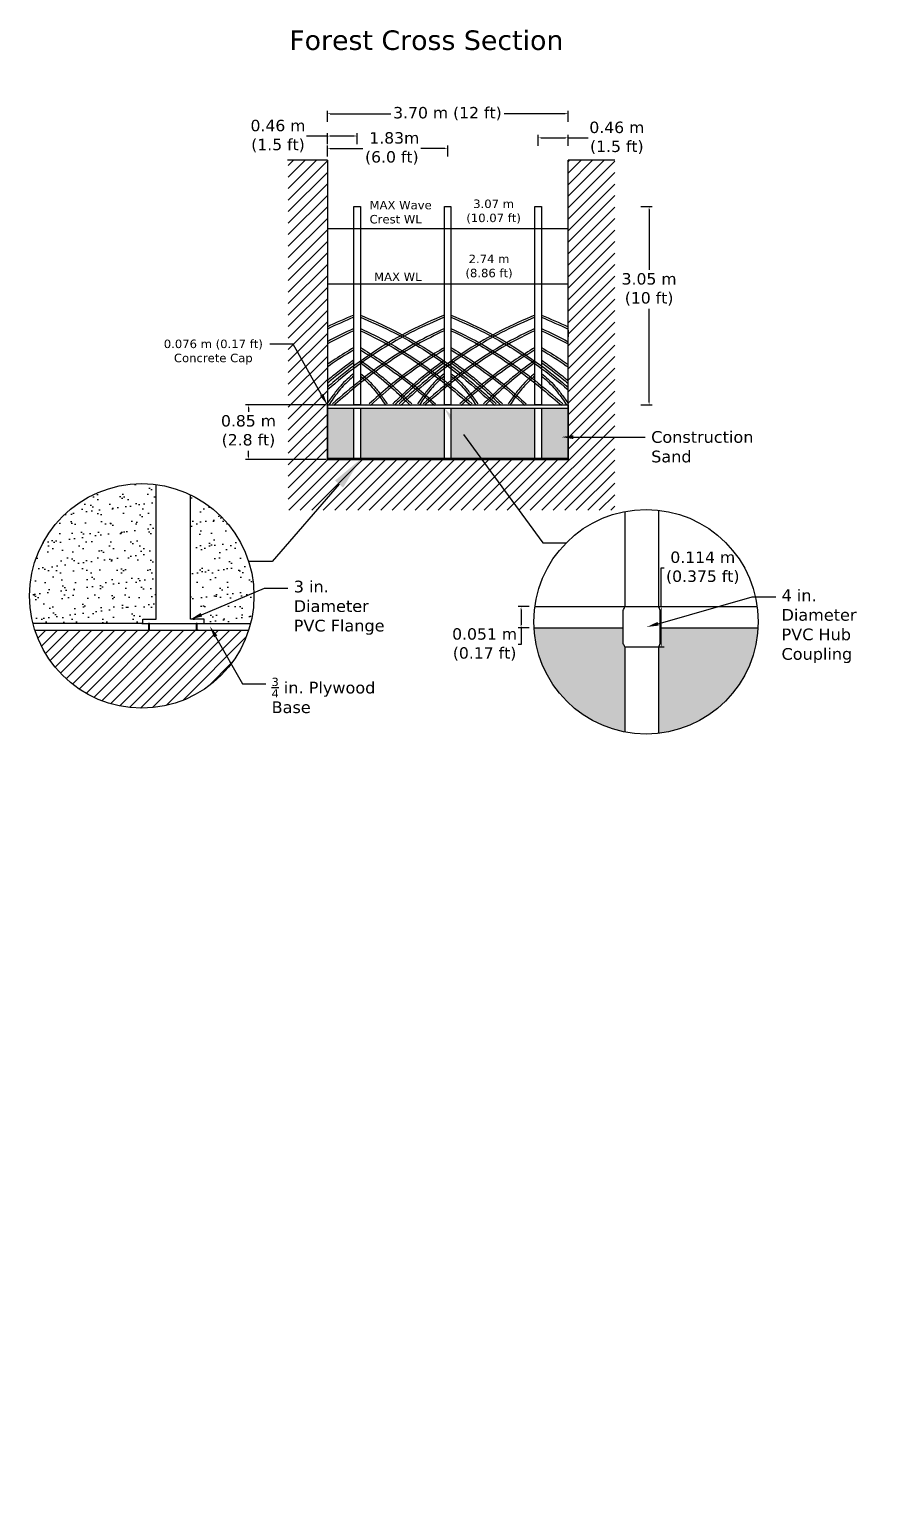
# Model space of a CAD drawing. Header units: feet. Extents: x 0 to 695, y -979 to -294.
# Drawn here: x 127.65 to 140.79, y -498.99 to -476.29 of the extents above; entities that cross this region are included whole.
import ezdxf
from ezdxf import colors
from ezdxf.entities.mleader import LeaderData, LeaderLine
from ezdxf.math import Vec2, Vec3

# ---------------------------------------------------------------- set-up
doc = ezdxf.new("R2010")
doc.units = ezdxf.units.FT
doc.header["$MEASUREMENT"] = 0
doc.header["$PDMODE"] = 35
doc.layers.add('ATM Mangroves', color=3, linetype='Continuous')
doc.layers.add('Beach Slopes', color=80, linetype='Continuous')
doc.styles.get("Standard").update_dxf_attribs({"font": 'verdana.ttf'})
doc.dimstyles.new('Meters', dxfattribs={"dimscale": 0.25, "dimtxt": 1, "dimasz": 0.18, "dimexe": 0.178, "dimexo": 0.0625, "dimgap": 0.09, "dimtad": 0, "dimtih": 1, "dimtoh": 1, "dimzin": 0, "dimdsep": 46, "dimtxsty": 'Standard', "dimcen": 0.09, "dimazin": 0, "dimtfac": 1, "dimtofl": 0, "dimtmove": 0, "dimatfit": 3, "dimfxl": 0.5, "dimfxlon": 1, "dimtolj": 1, "dimtzin": 0, "dimarcsym": 0})
pattern_1 = [(37.5, (0, 0), (-0.009449, 0.28902357), [0, -0.228, 0, -0.255, 0, -0.24375]), (7.5, (0, 0), (0.2654665, 0.4233219), [0, -0.123, 0, -0.2055, 0, -0.07875]), (327.5, (-0.1845, 0), (0.46712128, 0.00084886), [0, -0.075, 0, -0.27, 0, -0.3525]), (317.5, (-0.1845, 0), (0.450919, 0.13165133), [0, -0.0375, 0, -0.177, 0, -0.2025])]

# ---------------------------------------------------------------- blocks, each defined once
blk = doc.blocks.new('*D59')
at = {"layer": 'ATM Mangroves', "color": 0, "lineweight": -2, "transparency": 16777216}
for p, q in [((132.228, -477.703), (132.228, -477.533)), ((135.928, -477.703), (135.928, -477.533)), ((132.273, -477.578), (133.203, -477.578)), ((135.883, -477.578), (134.946, -477.578))]:
    blk.add_line(p, q, dxfattribs=at)
at = {"layer": 'ATM Mangroves', "color": 0, "transparency": 16777216}
for points in [[(132.273, -477.57), (132.273, -477.585), (132.228, -477.578)], [(135.883, -477.57), (135.883, -477.585), (135.928, -477.578)]]:
    blk.add_solid(points, dxfattribs=at)
at = {"layer": 'Defpoints', "color": 0, "transparency": 16777216}
for p in [(135.928, -477.578), (132.228, -478.291), (135.928, -478.291)]:
    blk.add_point(p, dxfattribs=at)
at = {"layer": 'ATM Mangroves', "color": 0, "transparency": 16777216, "insert": (134.074, -477.578), "char_height": 0.25, "attachment_point": 5}
blk.add_mtext('\\A1;{\\H0.7x;3.70 m (12 ft)}', dxfattribs=at)
blk = doc.blocks.new('*D60')
at = {"layer": 'ATM Mangroves', "color": 0, "lineweight": -2, "transparency": 16777216}
for p, q in [((132.212, -482.053), (130.971, -482.053)), ((131.015, -482.098), (131.015, -482.159)), ((131.015, -482.846), (131.015, -482.757)), ((132.212, -482.891), (130.971, -482.891))]:
    blk.add_line(p, q, dxfattribs=at)
at = {"layer": 'ATM Mangroves', "color": 0, "transparency": 16777216}
for points in [[(131.008, -482.098), (131.023, -482.098), (131.015, -482.053)], [(131.008, -482.846), (131.023, -482.846), (131.015, -482.891)]]:
    blk.add_solid(points, dxfattribs=at)
at = {"layer": 'Defpoints', "color": 0, "transparency": 16777216}
for p in [(131.015, -482.053), (132.228, -482.053), (132.228, -482.891)]:
    blk.add_point(p, dxfattribs=at)
at = {"layer": 'ATM Mangroves', "color": 0, "transparency": 16777216, "insert": (131.015, -482.458), "char_height": 0.25, "attachment_point": 5}
blk.add_mtext('\\A1;{\\H0.7x;0.85 m\\P(2.8 ft)}', dxfattribs=at)
blk = doc.blocks.new('*D63')
at = {"layer": 'ATM Mangroves', "color": 0, "lineweight": -2, "transparency": 16777216}
for p, q in [((135.331, -485.151), (135.161, -485.151)), ((135.206, -485.196), (135.206, -485.431)), ((135.331, -485.476), (135.161, -485.476)), ((135.206, -485.476), (135.206, -485.733)), ((135.206, -485.733), (135.161, -485.733))]:
    blk.add_line(p, q, dxfattribs=at)
at = {"layer": 'ATM Mangroves', "color": 0, "transparency": 16777216}
for points in [[(135.198, -485.196), (135.213, -485.196), (135.206, -485.151)], [(135.198, -485.431), (135.213, -485.431), (135.206, -485.476)]]:
    blk.add_solid(points, dxfattribs=at)
at = {"layer": 'Defpoints', "color": 0, "transparency": 16777216}
for p in [(136.802, -485.151), (135.206, -485.476), (136.777, -485.476)]:
    blk.add_point(p, dxfattribs=at)
at = {"layer": 'ATM Mangroves', "color": 0, "transparency": 16777216, "insert": (134.645, -485.733), "char_height": 0.25, "attachment_point": 5}
blk.add_mtext('\\A1;{\\H0.7x;0.051 m \\P(0.17 ft)}', dxfattribs=at)
blk = doc.blocks.new('*D64')
at = {"layer": 'ATM Mangroves', "color": 0, "lineweight": -2, "transparency": 16777216}
for p, q in [((137.361, -485.151), (137.361, -484.554)), ((137.361, -484.554), (137.406, -484.554)), ((137.236, -485.151), (137.406, -485.151)), ((137.361, -485.726), (137.361, -485.196)), ((137.236, -485.771), (137.406, -485.771))]:
    blk.add_line(p, q, dxfattribs=at)
at = {"layer": 'ATM Mangroves', "color": 0, "transparency": 16777216}
for points in [[(137.354, -485.196), (137.369, -485.196), (137.361, -485.151)], [(137.354, -485.726), (137.369, -485.726), (137.361, -485.771)]]:
    blk.add_solid(points, dxfattribs=at)
at = {"layer": 'Defpoints', "color": 0, "transparency": 16777216}
for p in [(136.802, -485.151), (136.802, -485.771), (137.361, -485.771)]:
    blk.add_point(p, dxfattribs=at)
at = {"layer": 'ATM Mangroves', "color": 0, "transparency": 16777216, "insert": (137.999, -484.554), "char_height": 0.25, "attachment_point": 5}
blk.add_mtext('\\A1;{\\H0.7x;0.114 m \\P(0.375 ft)}', dxfattribs=at)
blk = doc.blocks.new('*D68')
at = {"layer": 'ATM Mangroves', "color": 0, "lineweight": -2, "transparency": 16777216}
for p, q in [((132.228, -477.921), (131.908, -477.921)), ((132.228, -478.046), (132.228, -477.877)), ((132.64, -477.921), (132.273, -477.921)), ((132.685, -478.046), (132.685, -477.877))]:
    blk.add_line(p, q, dxfattribs=at)
at = {"layer": 'ATM Mangroves', "color": 0, "transparency": 16777216}
for points in [[(132.273, -477.914), (132.273, -477.929), (132.228, -477.921)], [(132.64, -477.914), (132.64, -477.929), (132.685, -477.921)]]:
    blk.add_solid(points, dxfattribs=at)
at = {"layer": 'Defpoints', "color": 0, "transparency": 16777216}
for p in [(132.685, -477.921), (132.228, -478.291), (132.685, -479.005)]:
    blk.add_point(p, dxfattribs=at)
at = {"layer": 'ATM Mangroves', "color": 0, "transparency": 16777216, "insert": (131.469, -477.921), "char_height": 0.25, "attachment_point": 5}
blk.add_mtext('\\A1;{\\H0.7x;0.46 m\\P(1.5 ft)}', dxfattribs=at)
blk = doc.blocks.new('*D69')
at = {"layer": 'ATM Mangroves', "color": 0, "lineweight": -2, "transparency": 16777216}
for p, q in [((132.228, -478.236), (132.228, -478.066)), ((132.273, -478.111), (132.775, -478.111)), ((134.033, -478.111), (133.664, -478.111)), ((134.078, -478.236), (134.078, -478.066))]:
    blk.add_line(p, q, dxfattribs=at)
at = {"layer": 'ATM Mangroves', "color": 0, "transparency": 16777216}
for points in [[(132.273, -478.103), (132.273, -478.118), (132.228, -478.111)], [(134.033, -478.103), (134.033, -478.118), (134.078, -478.111)]]:
    blk.add_solid(points, dxfattribs=at)
at = {"layer": 'Defpoints', "color": 0, "transparency": 16777216}
for p in [(134.078, -478.111), (132.228, -478.291), (134.078, -479.005)]:
    blk.add_point(p, dxfattribs=at)
at = {"layer": 'ATM Mangroves', "color": 0, "transparency": 16777216, "insert": (133.219, -478.111), "char_height": 0.25, "attachment_point": 5}
blk.add_mtext('\\A1;{\\H0.7x; 1.83m\\P(6.0 ft)}', dxfattribs=at)
blk = doc.blocks.new('*D70')
at = {"layer": 'ATM Mangroves', "color": 0, "lineweight": -2, "transparency": 16777216}
for p, q in [((135.47, -478.074), (135.47, -477.904)), ((135.515, -477.949), (135.883, -477.949)), ((135.928, -478.074), (135.928, -477.904)), ((135.928, -477.949), (136.239, -477.949))]:
    blk.add_line(p, q, dxfattribs=at)
at = {"layer": 'ATM Mangroves', "color": 0, "transparency": 16777216}
for points in [[(135.515, -477.941), (135.515, -477.956), (135.47, -477.949)], [(135.883, -477.941), (135.883, -477.956), (135.928, -477.949)]]:
    blk.add_solid(points, dxfattribs=at)
at = {"layer": 'Defpoints', "color": 0, "transparency": 16777216}
for p in [(135.47, -477.949), (135.928, -478.291), (135.47, -479.005)]:
    blk.add_point(p, dxfattribs=at)
at = {"layer": 'ATM Mangroves', "color": 0, "transparency": 16777216, "insert": (136.678, -477.949), "char_height": 0.25, "attachment_point": 5}
blk.add_mtext('\\A1;{\\H0.7x;0.46 m\\P(1.5 ft)}', dxfattribs=at)
blk = doc.blocks.new('*D71')
at = {"layer": 'ATM Mangroves', "color": 0, "lineweight": -2, "transparency": 16777216}
for p, q in [((137.049, -479.005), (137.219, -479.005)), ((137.174, -479.05), (137.174, -479.978)), ((137.174, -482.008), (137.174, -480.576)), ((137.049, -482.053), (137.219, -482.053))]:
    blk.add_line(p, q, dxfattribs=at)
at = {"layer": 'ATM Mangroves', "color": 0, "transparency": 16777216}
for points in [[(137.167, -479.05), (137.182, -479.05), (137.174, -479.005)], [(137.167, -482.008), (137.182, -482.008), (137.174, -482.053)]]:
    blk.add_solid(points, dxfattribs=at)
at = {"layer": 'Defpoints', "color": 0, "transparency": 16777216}
for p in [(135.52, -479.005), (135.52, -482.053), (137.174, -482.053)]:
    blk.add_point(p, dxfattribs=at)
at = {"layer": 'ATM Mangroves', "color": 0, "transparency": 16777216, "insert": (137.174, -480.277), "char_height": 0.25, "attachment_point": 5}
blk.add_mtext('\\A1;{\\H0.7x;3.05 m\\P(10 ft)}', dxfattribs=at)

msp = doc.modelspace()

# ---------------------------------------------------------------- hatches: boundary and pattern name
at = {"layer": 'ATM Mangroves', "transparency": 33554687}
h = msp.add_hatch(dxfattribs=at)
h.set_pattern_fill('ANSI31')
h.set_pattern_definition([(45, (-22.4897, -89.43237), (-0.088388348, 0.088388348), [])])
h.paths.add_polyline_path([(132.228, -478.291), (131.626, -478.291), (131.626, -483.67), (136.645, -483.67), (136.645, -478.291), (135.928, -478.291), (135.928, -482.891), (132.228, -482.891)])
h = msp.add_hatch(dxfattribs=at)
h.set_pattern_fill('AR-SAND', scale=0.09)
h.set_pattern_definition([(37.5, (0, 0), (-0.005669402, 0.17341414), [0, -0.1368, 0, -0.153, 0, -0.14625]), (7.5, (0, 0), (0.1592799, 0.25399315), [0, -0.0738, 0, -0.1233, 0, -0.04725]), (327.5, (-0.1107, 0), (0.280272768, 0.000509315), [0, -0.045, 0, -0.162, 0, -0.2115]), (317.5, (-0.1107, 0), (0.27055139, 0.0789908), [0, -0.0225, 0, -0.1062, 0, -0.1215])])
h.paths.add_polyline_path([(149.098, -498.205), (147.805, -498.205), (147.805, -498.973), (149.098, -498.973)])
h.paths.add_polyline_path([(150.49, -498.205), (149.198, -498.205), (149.198, -498.973), (150.49, -498.973)])
h.paths.add_polyline_path([(150.953, -498.205), (150.59, -498.205), (150.591, -498.973), (150.953, -498.973)])
h.paths.add_polyline_path([(147.705, -498.205), (147.253, -498.205), (147.253, -498.973), (147.705, -498.973)])
h.paths.add_polyline_path([(157.419, -498.224), (156.967, -498.224), (156.967, -498.992), (157.419, -498.992)])
h.paths.add_polyline_path([(158.811, -498.224), (157.519, -498.224), (157.519, -498.992), (158.811, -498.992)])
h.paths.add_polyline_path([(160.204, -498.224), (158.911, -498.224), (158.912, -498.992), (160.204, -498.992)])
h.paths.add_polyline_path([(160.667, -498.224), (160.304, -498.224), (160.304, -498.992), (160.667, -498.992)])
h.paths.add_polyline_path([(136.802, -485.771, -0.024824), (136.777, -485.72), (136.777, -485.476), (135.405, -485.476, 0.34479), (136.802, -487.078)])
h.paths.add_polyline_path([(138.849, -485.476), (137.346, -485.476), (137.346, -485.72, -0.024824), (137.321, -485.771), (137.321, -487.098, 0.366457)])
h.paths.add_polyline_path([(132.228, -482.872), (132.635, -482.872), (132.635, -482.104), (132.228, -482.104)])
h.paths.add_polyline_path([(132.735, -482.872), (134.028, -482.872), (134.028, -482.104), (132.735, -482.104)])
h.paths.add_polyline_path([(134.128, -482.872), (135.42, -482.872), (135.42, -482.104), (134.128, -482.104)])
h.paths.add_polyline_path([(135.521, -482.872), (135.928, -482.872), (135.928, -482.104), (135.52, -482.104)])
h = msp.add_hatch(dxfattribs=at)
h.set_pattern_fill('AR-SAND', scale=0.15)
h.set_pattern_definition(pattern_1)
edge = h.paths.add_edge_path()
edge.add_arc((129.375, -484.987), 1.725, 82.6534, 180)
edge.add_arc((129.375, -484.987), 1.725, 180, 194.3018)
edge.add_line((127.704, -485.413), (129.389, -485.413))
edge.add_line((129.389, -485.413), (129.389, -485.346))
edge.add_line((129.389, -485.346), (129.595, -485.346))
edge.add_line((129.595, -485.346), (129.595, -483.277))
h = msp.add_hatch(dxfattribs=at)
h.set_pattern_fill('AR-SAND', scale=0.15)
h.set_pattern_definition(pattern_1)
edge = h.paths.add_edge_path()
edge.add_arc((129.375, -484.987), 1.725, 0, 64.1731)
edge.add_line((130.126, -483.435), (130.126, -485.346))
edge.add_line((130.126, -485.346), (130.333, -485.346))
edge.add_line((130.333, -485.346), (130.333, -485.413))
edge.add_line((130.333, -485.413), (131.046, -485.413))
edge.add_arc((129.375, -484.987), 1.725, 345.6982, 360)
at = {"layer": 'ATM Mangroves', "true_color": 0xffffff, "transparency": 33554687}
h = msp.add_hatch(dxfattribs=at)
h.set_pattern_fill('ANSI31')
h.paths.add_polyline_path([(131.017, -485.514), (127.733, -485.514, 0.729249)])

# ---------------------------------------------------------------- linework, layer by layer
at = {"layer": 'ATM Mangroves', "color": 7, "transparency": 33554687}
for p, q in [((132.228, -478.291), (131.616, -478.291)), ((132.228, -478.291), (132.228, -482.891)), ((135.928, -482.891), (135.928, -478.291)), ((136.645, -478.291), (135.928, -478.291)), ((132.635, -479.005), (132.735, -479.005)), ((132.635, -482.053), (132.635, -479.005)), ((132.635, -479.005), (132.735, -479.005)), ((134.028, -479.005), (134.128, -479.005)), ((134.028, -479.005), (134.128, -479.005)), ((135.42, -479.005), (135.52, -479.005)), ((135.42, -479.005), (135.52, -479.005)), ((132.228, -479.341), (135.928, -479.341)), ((132.228, -480.191), (135.928, -480.191)), ((135.928, -480.906), (135.928, -481.006)), ((135.928, -482.129), (135.928, -481.749)), ((132.228, -482.891), (132.228, -482.053)), ((132.228, -482.053), (135.928, -482.053)), ((135.928, -482.053), (135.928, -482.891)), ((132.174, -482.129), (132.174, -482.129)), ((132.228, -482.104), (135.928, -482.104)), ((132.228, -482.282), (132.228, -482.129)), ((132.228, -482.891), (132.228, -482.282)), ((132.228, -482.282), (132.228, -482.561)), ((135.928, -482.129), (135.928, -482.129)), ((132.228, -482.891), (132.228, -482.872)), ((132.228, -482.872), (135.928, -482.872)), ((132.228, -482.891), (135.928, -482.891)), ((132.778, -482.891), (132.878, -482.891)), ((132.778, -482.891), (132.878, -482.891)), ((133.978, -482.891), (134.078, -482.891)), ((133.978, -482.891), (134.078, -482.891)), ((135.278, -482.891), (135.378, -482.891)), ((135.278, -482.891), (135.378, -482.891)), ((136.802, -483.69), (136.802, -485.151)), ((137.321, -483.67), (137.321, -485.151)), ((135.418, -485.151), (136.802, -485.151)), ((136.802, -485.151), (137.321, -485.151)), ((137.321, -485.151), (138.836, -485.151)), ((129.389, -485.413), (127.704, -485.413)), ((129.389, -485.413), (131.046, -485.413)), ((135.405, -485.476), (136.777, -485.476)), ((137.346, -485.476), (138.849, -485.476)), ((127.733, -485.514), (131.017, -485.514)), ((130.24, -485.514), (130.201, -485.514)), ((136.802, -485.771), (137.321, -485.771)), ((136.802, -485.771), (136.802, -487.078)), ((137.321, -485.771), (137.321, -487.098))]:
    msp.add_line(p, q, dxfattribs=at)
for points in [[(132.735, -479.005), (132.735, -482.053), (132.635, -482.053), (132.635, -479.005)], [(134.128, -479.005), (134.128, -482.053), (134.028, -482.053), (134.028, -479.005)], [(135.52, -479.005), (135.52, -482.053), (135.42, -482.053), (135.42, -479.005)], [(132.635, -482.872), (132.635, -482.104), (132.735, -482.104), (132.735, -482.872)], [(134.028, -482.872), (134.028, -482.104), (134.128, -482.104), (134.128, -482.872)], [(135.42, -482.872), (135.42, -482.104), (135.52, -482.104), (135.521, -482.872)], [(129.389, -485.413), (129.389, -485.346), (129.595, -485.346), (129.595, -483.277)], [(130.333, -485.413), (130.333, -485.346), (130.126, -485.346), (130.126, -483.435)]]:
    msp.add_lwpolyline(points, dxfattribs=at)
for points in [[(136.802, -485.771, -0.024824), (136.777, -485.72), (136.777, -485.209, -0.035195), (136.802, -485.151)], [(137.321, -485.771, 0.024824), (137.346, -485.72), (137.346, -485.209, 0.035195), (137.321, -485.151)]]:
    msp.add_lwpolyline(points, format="xyb", dxfattribs=at)
for points in [[(129.492, -485.413), (129.478, -485.413), (129.478, -485.502), (129.492, -485.502)], [(130.225, -485.413), (130.21, -485.413), (130.21, -485.502), (130.225, -485.502)]]:
    msp.add_lwpolyline(points, close=True, dxfattribs=at)
for centre in [(129.375, -484.987), (137.127, -485.384)]:
    msp.add_circle(centre, 1.725, dxfattribs=at)
for points in [[(132.635, -480.672), (132.498, -480.73), (132.362, -480.789), (132.228, -480.853)], [(132.635, -480.705), (132.498, -480.764), (132.361, -480.823), (132.228, -480.887)], [(135.521, -480.672), (135.657, -480.73), (135.794, -480.789), (135.928, -480.852)], [(135.521, -480.705), (135.658, -480.764), (135.794, -480.823), (135.928, -480.887)], [(132.635, -480.877), (132.498, -480.943), (132.361, -481.008), (132.228, -481.081)], [(132.635, -480.912), (132.497, -480.978), (132.36, -481.043), (132.228, -481.116)], [(135.521, -480.877), (135.657, -480.943), (135.794, -481.008), (135.928, -481.081)], [(135.521, -480.912), (135.658, -480.977), (135.795, -481.043), (135.928, -481.116)]]:
    msp.add_open_spline(points, degree=3, dxfattribs=at)
for points, knots in [([(134.028, -480.672), (133.852, -480.747), (133.491, -480.902), (132.967, -481.213), (132.545, -481.513), (132.303, -481.715), (132.228, -481.78)], [0, 0, 0, 0, 0.57315, 1.178099, 1.823708, 2.123165, 2.123165, 2.123165, 2.123165]), ([(134.028, -480.705), (133.873, -480.772), (133.718, -480.838), (133.26, -481.064), (132.968, -481.25), (132.529, -481.568), (132.377, -481.693), (132.228, -481.822)], [0.012257, 0.012257, 0.012257, 0.012257, 0.479109, 0.479109, 1.437328, 1.437328, 1.98634, 1.98634, 1.98634, 1.98634]), ([(132.735, -480.705), (132.89, -480.772), (133.044, -480.838), (133.503, -481.064), (133.795, -481.25), (134.329, -481.638), (134.567, -481.847), (134.804, -482.059)], [0.012257, 0.012257, 0.012257, 0.012257, 0.479109, 0.479109, 1.437328, 1.437328, 2.317785, 2.317785, 2.317785, 2.317785]), ([(135.42, -480.705), (135.265, -480.772), (135.111, -480.838), (134.653, -481.064), (134.36, -481.25), (133.826, -481.638), (133.588, -481.847), (133.352, -482.059)], [0.012257, 0.012257, 0.012257, 0.012257, 0.479109, 0.479109, 1.437328, 1.437328, 2.317785, 2.317785, 2.317785, 2.317785]), ([(134.128, -480.672), (134.304, -480.747), (134.665, -480.902), (135.188, -481.213), (135.611, -481.513), (135.852, -481.715), (135.928, -481.78)], [0, 0, 0, 0, 0.57315, 1.178099, 1.823708, 2.122845, 2.122845, 2.122845, 2.122845]), ([(134.128, -480.705), (134.283, -480.772), (134.437, -480.838), (134.895, -481.064), (135.188, -481.25), (135.626, -481.568), (135.778, -481.693), (135.928, -481.821)], [0.012257, 0.012257, 0.012257, 0.012257, 0.479109, 0.479109, 1.437328, 1.437328, 1.986044, 1.986044, 1.986044, 1.986044]), ([(134.028, -480.912), (133.886, -480.979), (133.746, -481.047), (133.383, -481.248), (133.167, -481.394), (132.749, -481.701), (132.55, -481.868), (132.343, -482.045), (132.335, -482.052), (132.326, -482.059)], [0.013668, 0.013668, 0.013668, 0.013668, 0.447551, 0.447551, 1.169952, 1.169952, 1.892353, 1.892353, 1.923466, 1.923466, 1.923466, 1.923466]), ([(132.735, -480.912), (132.876, -480.979), (133.017, -481.047), (133.379, -481.248), (133.595, -481.394), (134.014, -481.701), (134.212, -481.868), (134.419, -482.045), (134.428, -482.052), (134.436, -482.059)], [0.013668, 0.013668, 0.013668, 0.013668, 0.447551, 0.447551, 1.169952, 1.169952, 1.892353, 1.892353, 1.923466, 1.923466, 1.923466, 1.923466]), ([(135.42, -480.912), (135.279, -480.979), (135.138, -481.047), (134.776, -481.248), (134.56, -481.394), (134.142, -481.701), (133.943, -481.868), (133.736, -482.045), (133.728, -482.052), (133.719, -482.059)], [0.013668, 0.013668, 0.013668, 0.013668, 0.447551, 0.447551, 1.169952, 1.169952, 1.892353, 1.892353, 1.923466, 1.923466, 1.923466, 1.923466]), ([(134.128, -480.912), (134.269, -480.979), (134.41, -481.047), (134.772, -481.248), (134.988, -481.394), (135.406, -481.701), (135.605, -481.868), (135.812, -482.045), (135.82, -482.052), (135.829, -482.059)], [0.013668, 0.013668, 0.013668, 0.013668, 0.447551, 0.447551, 1.169952, 1.169952, 1.892353, 1.892353, 1.923466, 1.923466, 1.923466, 1.923466]), ([(132.635, -481.17), (132.538, -481.229), (132.4, -481.314), (132.267, -481.405), (132.228, -481.432)], [0, 0, 0, 0, 0.3415135, 0.4843728, 0.4843728, 0.4843728, 0.4843728]), ([(132.635, -481.206), (132.506, -481.285), (132.379, -481.364), (132.246, -481.457), (132.237, -481.463), (132.228, -481.47)], [0.0175596, 0.0175596, 0.0175596, 0.0175596, 0.4357398, 0.4357398, 0.467504, 0.467504, 0.467504, 0.467504]), ([(132.635, -481.365), (132.569, -481.412), (132.435, -481.51), (132.301, -481.618), (132.232, -481.677), (132.228, -481.681)], [0, 0, 0, 0, 0.2438062, 0.4970814, 0.5157541, 0.5157541, 0.5157541, 0.5157541]), ([(132.735, -481.206), (132.864, -481.285), (132.991, -481.364), (133.243, -481.539), (133.368, -481.633), (133.621, -481.836), (133.747, -481.947), (133.873, -482.059)], [0.01756, 0.01756, 0.01756, 0.01756, 0.43574, 0.43574, 0.87148, 0.87148, 1.338211, 1.338211, 1.338211, 1.338211]), ([(134.028, -481.206), (133.899, -481.285), (133.772, -481.364), (133.52, -481.539), (133.394, -481.633), (133.141, -481.836), (133.016, -481.947), (132.89, -482.059)], [0.01756, 0.01756, 0.01756, 0.01756, 0.43574, 0.43574, 0.87148, 0.87148, 1.338211, 1.338211, 1.338211, 1.338211]), ([(134.128, -481.206), (134.256, -481.285), (134.384, -481.364), (134.635, -481.539), (134.761, -481.633), (135.014, -481.836), (135.14, -481.947), (135.266, -482.059)], [0.01756, 0.01756, 0.01756, 0.01756, 0.43574, 0.43574, 0.87148, 0.87148, 1.338211, 1.338211, 1.338211, 1.338211]), ([(135.42, -481.206), (135.292, -481.285), (135.164, -481.364), (134.913, -481.539), (134.787, -481.633), (134.534, -481.836), (134.408, -481.947), (134.282, -482.059)], [0.01756, 0.01756, 0.01756, 0.01756, 0.43574, 0.43574, 0.87148, 0.87148, 1.338211, 1.338211, 1.338211, 1.338211]), ([(135.521, -481.17), (135.618, -481.229), (135.755, -481.314), (135.889, -481.404), (135.928, -481.432)], [0, 0, 0, 0, 0.3415135, 0.4840773, 0.4840773, 0.4840773, 0.4840773]), ([(135.521, -481.206), (135.649, -481.285), (135.776, -481.364), (135.909, -481.456), (135.918, -481.463), (135.928, -481.469)], [0.0175596, 0.0175596, 0.0175596, 0.0175596, 0.4357398, 0.4357398, 0.4672291, 0.4672291, 0.4672291, 0.4672291]), ([(135.521, -481.365), (135.586, -481.412), (135.72, -481.51), (135.854, -481.618), (135.923, -481.677), (135.928, -481.681)], [0, 0, 0, 0, 0.2438062, 0.4970814, 0.5154353, 0.5154353, 0.5154353, 0.5154353]), ([(132.635, -481.403), (132.526, -481.482), (132.419, -481.562), (132.286, -481.672), (132.257, -481.697), (132.228, -481.722)], [0.0208167, 0.0208167, 0.0208167, 0.0208167, 0.394223, 0.394223, 0.5010903, 0.5010903, 0.5010903, 0.5010903]), ([(132.635, -481.61), (132.577, -481.658), (132.522, -481.706), (132.416, -481.822), (132.365, -481.887), (132.294, -481.987), (132.271, -482.02), (132.249, -482.053)], [0.0232107, 0.0232107, 0.0232107, 0.0232107, 0.2330037, 0.2330037, 0.4660075, 0.4660075, 0.5764938, 0.5764938, 0.5764938, 0.5764938]), ([(132.735, -481.403), (132.844, -481.482), (132.951, -481.562), (133.163, -481.738), (133.268, -481.832), (133.416, -481.972), (133.46, -482.015), (133.504, -482.058)], [0.0208167, 0.0208167, 0.0208167, 0.0208167, 0.394223, 0.394223, 0.788446, 0.788446, 0.9588479, 0.9588479, 0.9588479, 0.9588479]), ([(132.735, -481.61), (132.793, -481.658), (132.848, -481.706), (132.954, -481.822), (133.005, -481.887), (133.076, -481.987), (133.098, -482.02), (133.121, -482.053)], [0.0232107, 0.0232107, 0.0232107, 0.0232107, 0.2330037, 0.2330037, 0.4660075, 0.4660075, 0.5764938, 0.5764938, 0.5764938, 0.5764938]), ([(134.028, -481.403), (133.919, -481.482), (133.811, -481.562), (133.599, -481.738), (133.494, -481.832), (133.347, -481.972), (133.303, -482.015), (133.259, -482.058)], [0.0208167, 0.0208167, 0.0208167, 0.0208167, 0.394223, 0.394223, 0.788446, 0.788446, 0.9588479, 0.9588479, 0.9588479, 0.9588479]), ([(134.028, -481.61), (133.969, -481.658), (133.915, -481.706), (133.809, -481.822), (133.757, -481.887), (133.686, -481.987), (133.664, -482.02), (133.642, -482.053)], [0.0232107, 0.0232107, 0.0232107, 0.0232107, 0.2330037, 0.2330037, 0.4660075, 0.4660075, 0.5764938, 0.5764938, 0.5764938, 0.5764938]), ([(134.128, -481.403), (134.237, -481.482), (134.344, -481.562), (134.556, -481.738), (134.661, -481.832), (134.808, -481.972), (134.852, -482.015), (134.896, -482.058)], [0.0208167, 0.0208167, 0.0208167, 0.0208167, 0.394223, 0.394223, 0.788446, 0.788446, 0.9588479, 0.9588479, 0.9588479, 0.9588479]), ([(134.128, -481.61), (134.186, -481.658), (134.24, -481.706), (134.346, -481.822), (134.398, -481.887), (134.469, -481.987), (134.491, -482.02), (134.514, -482.053)], [0.0232107, 0.0232107, 0.0232107, 0.0232107, 0.2330037, 0.2330037, 0.4660075, 0.4660075, 0.5764938, 0.5764938, 0.5764938, 0.5764938]), ([(135.42, -481.403), (135.312, -481.482), (135.204, -481.562), (134.992, -481.738), (134.887, -481.832), (134.74, -481.972), (134.696, -482.015), (134.652, -482.058)], [0.0208167, 0.0208167, 0.0208167, 0.0208167, 0.394223, 0.394223, 0.788446, 0.788446, 0.9588479, 0.9588479, 0.9588479, 0.9588479]), ([(135.42, -481.61), (135.362, -481.658), (135.308, -481.706), (135.202, -481.822), (135.15, -481.887), (135.079, -481.987), (135.057, -482.02), (135.035, -482.053)], [0.0232107, 0.0232107, 0.0232107, 0.0232107, 0.2330037, 0.2330037, 0.4660075, 0.4660075, 0.5764938, 0.5764938, 0.5764938, 0.5764938]), ([(135.521, -481.403), (135.629, -481.482), (135.737, -481.562), (135.869, -481.672), (135.899, -481.697), (135.928, -481.722)], [0.0208167, 0.0208167, 0.0208167, 0.0208167, 0.394223, 0.394223, 0.5007927, 0.5007927, 0.5007927, 0.5007927]), ([(135.521, -481.61), (135.579, -481.658), (135.633, -481.706), (135.739, -481.822), (135.791, -481.887), (135.862, -481.987), (135.884, -482.02), (135.906, -482.053)], [0.0232107, 0.0232107, 0.0232107, 0.0232107, 0.2330037, 0.2330037, 0.4660075, 0.4660075, 0.5764938, 0.5764938, 0.5764938, 0.5764938])]:
    msp.add_open_spline(points, degree=3, knots=knots, dxfattribs=at)
for points in [[(132.735, -480.672), (133.257, -480.909), (133.78, -481.213), (134.305, -481.589), (134.824, -482.036)], [(135.42, -480.672), (134.899, -480.909), (134.376, -481.213), (133.851, -481.589), (133.331, -482.036)], [(134.028, -480.877), (133.599, -481.093), (133.169, -481.36), (132.74, -481.674), (132.306, -482.036)], [(132.735, -480.877), (133.164, -481.093), (133.593, -481.36), (134.022, -481.674), (134.456, -482.036)], [(135.42, -480.877), (134.992, -481.093), (134.562, -481.36), (134.133, -481.674), (133.699, -482.036)], [(134.128, -480.877), (134.556, -481.093), (134.986, -481.36), (135.415, -481.674), (135.849, -482.036)], [(132.735, -481.17), (133.024, -481.352), (133.314, -481.556), (133.603, -481.784), (133.893, -482.036)], [(132.735, -481.365), (132.931, -481.51), (133.128, -481.669), (133.324, -481.843), (133.525, -482.036)], [(134.028, -481.17), (133.738, -481.352), (133.448, -481.556), (133.159, -481.784), (132.869, -482.036)], [(134.028, -481.365), (133.832, -481.51), (133.635, -481.669), (133.439, -481.843), (133.237, -482.036)], [(134.128, -481.17), (134.417, -481.352), (134.707, -481.556), (134.996, -481.784), (135.286, -482.036)], [(134.128, -481.365), (134.324, -481.51), (134.521, -481.669), (134.717, -481.843), (134.918, -482.036)], [(135.42, -481.17), (135.131, -481.352), (134.841, -481.556), (134.552, -481.784), (134.262, -482.036)], [(135.42, -481.365), (135.224, -481.51), (135.027, -481.669), (134.831, -481.843), (134.63, -482.036)], [(132.635, -481.57), (132.532, -481.657), (132.428, -481.764), (132.325, -481.891), (132.223, -482.036)], [(132.735, -481.57), (132.838, -481.657), (132.942, -481.764), (133.045, -481.891), (133.146, -482.036)], [(134.028, -481.57), (133.925, -481.657), (133.821, -481.764), (133.718, -481.891), (133.616, -482.036)], [(134.128, -481.57), (134.231, -481.657), (134.335, -481.764), (134.437, -481.891), (134.539, -482.036)], [(135.42, -481.57), (135.317, -481.657), (135.214, -481.764), (135.111, -481.891), (135.009, -482.036)], [(135.521, -481.57), (135.623, -481.657), (135.727, -481.764), (135.83, -481.891), (135.932, -482.036)]]:
    msp.add_spline(points, degree=3, dxfattribs=at)

# ---------------------------------------------------------------- texts
at = {"layer": 'ATM Mangroves', "color": 7, "transparency": 33554687, "insert": (131.642, -476.298), "char_height": 0.3, "attachment_point": 1}
msp.add_mtext_dynamic_manual_height_columns('Forest Cross Section', width=5.07628, gutter_width=1, heights=[0], dxfattribs=at)
at = {"layer": 'Beach Slopes', "color": 0, "transparency": 33554687, "char_height": 0.13, "attachment_point": 1}
for s, width, insert in [('\\pxqc;3.07 m (10.07 ft)', 1.22368, (134.172, -478.897)), ('MAX Wave Crest WL', 1.04255, (132.877, -478.917)), ('\\pxqc;2.74 m (8.86 ft)', 0.96698, (134.23, -479.744)), ('MAX WL', 6.93141, (132.946, -480.018))]:
    msp.add_mtext_dynamic_manual_height_columns(s, width=width, gutter_width=1, heights=[0], dxfattribs=dict(at, insert=insert))

# ---------------------------------------------------------------- dimensions: what is measured, and where the dimension line sits
at = {"layer": 'ATM Mangroves', "color": 7, "transparency": 33554687}
for base, p1, p2, text, picture, middle in [((135.928, -477.578), (132.228, -478.291), (135.928, -478.291), '{\\H0.7x;<> (12 ft)}', '*D59', (134.074, -477.578)), ((132.685, -477.921), (132.228, -478.291), (132.685, -479.005), '{\\H0.7x;<>\\P(1.5 ft)}', '*D68', (131.469, -477.921)), ((135.47, -477.949), (135.928, -478.291), (135.47, -479.005), '{\\H0.7x;<>\\P(1.5 ft)}', '*D70', (136.678, -477.949)), ((134.078, -478.111), (132.228, -478.291), (134.078, -479.005), '{\\H0.7x; 1.83m\\P(6.0 ft)}', '*D69', (133.219, -478.111))]:
    dim = msp.add_linear_dim(base=base, p1=p1, p2=p2, text=text, dimstyle='Meters', override={"dimpost": ' m'}, dxfattribs=at)
    dim.commit()
    dim.dimension.update_dxf_attribs({"geometry": picture, "text_midpoint": middle, "dimtype": 160})
for base, p1, p2, text, override, picture, middle in [((137.174, -482.053), (135.52, -479.005), (135.52, -482.053), '{\\H0.7x;<>\\P(10 ft)}', {"dimpost": ' m'}, '*D71', (137.174, -480.277)), ((131.015, -482.053), (132.228, -482.891), (132.228, -482.053), '{\\H0.7x;0.85 m\\P(2.8 ft)}', {"dimpost": ' m', "dimfxlon": 0}, '*D60', (131.015, -482.458)), ((137.361, -485.771), (136.802, -485.151), (136.802, -485.771), '{\\H0.7x;0.114 m \\P(0.375 ft)}', {"dimpost": ' m'}, '*D64', (137.999, -484.554)), ((135.206, -485.476), (136.802, -485.151), (136.777, -485.476), '{\\H0.7x;0.051 m \\P(0.17 ft)}', {"dimpost": ' m'}, '*D63', (134.645, -485.733))]:
    dim = msp.add_linear_dim(base=base, p1=p1, p2=p2, angle=90, text=text, dimstyle='Meters', override=override, dxfattribs=at)
    dim.commit()
    dim.dimension.update_dxf_attribs({"geometry": picture, "text_midpoint": middle, "dimtype": 160})

# ---------------------------------------------------------------- leaders
ml = msp.add_multileader_mtext('Standard', dxfattribs=at)
ml.set_content('{\\H1.3x;0.076 m (0.17 ft) Concrete Cap}', color=7)
ml.set_leader_properties()
ml.build(insert=Vec2(0, 0))
ml.multileader.update_dxf_attribs({"dogleg_length": 0.36, "arrow_head_size": 0.18})
ctx = ml.context
ctx.base_point, ctx.char_height, ctx.arrow_head_size, ctx.landing_gap_size, ctx.plane_origin = Vec3(129.607, -481.117), 0.1, 0.18, 0.09, Vec3(139.497, -480.612)
ctx.text_align_type = 1
notes = []
notes.append((ctx, [(0, (1, 1, 0), (131.703, -481.117), (-1, 0), 0.36, [(0, [(132.228, -482.053)], 0, [])])]))
ctx.mtext.insert, ctx.mtext.width, ctx.mtext.defined_height, ctx.mtext.alignment, ctx.mtext.flow_direction = Vec3(130.475, -481.049), 1.65444, 0.81, 2, 5
ml = msp.add_multileader_mtext('Standard', dxfattribs=at)
ml.set_content('', color=7)
ml.set_leader_properties()
ml.build(insert=Vec2(0, 0))
ml.multileader.update_dxf_attribs({"dogleg_length": 0.36, "arrow_head_size": 0.5})
ctx = ml.context
ctx.base_point, ctx.char_height, ctx.arrow_head_size, ctx.landing_gap_size, ctx.plane_origin = Vec3(135.898, -484.174), 0.18, 0.5, 0.09, Vec3(134.128, -482.104)
notes.append((ctx, [(0, (1, 1, 0), (135.538, -484.174), (1, 0), 0.36, [(0, [(134.028, -482.104)], 0, [])])]))
ctx.mtext.insert, ctx.mtext.flow_direction = Vec3(135.988, -484.084), 5
ml = msp.add_multileader_mtext('Standard', dxfattribs=at)
ml.set_content('Construction Sand', color=7)
ml.set_leader_properties()
ml.build(insert=Vec2(0, 0))
ml.multileader.update_dxf_attribs({"dogleg_length": 0.36, "arrow_head_size": 0.18})
ctx = ml.context
ctx.base_point, ctx.char_height, ctx.arrow_head_size, ctx.landing_gap_size, ctx.plane_origin = Vec3(137.116, -482.547), 0.18, 0.18, 0.09, Vec3(135.827, -482.547)
notes.append((ctx, [(0, (1, 1, 0), (136.756, -482.547), (1, 0), 0.36, [(0, [(135.827, -482.547)], 0, [])])]))
ctx.mtext.insert, ctx.mtext.width, ctx.mtext.flow_direction = Vec3(137.206, -482.455), 1.38405, 5
ml = msp.add_multileader_mtext('Standard', dxfattribs=at)
ml.set_content('', color=7)
ml.set_leader_properties()
ml.build(insert=Vec2(0, 0))
ml.multileader.update_dxf_attribs({"dogleg_length": 0.36, "arrow_head_size": 0.5})
ctx = ml.context
ctx.base_point, ctx.char_height, ctx.arrow_head_size, ctx.landing_gap_size, ctx.plane_origin = Vec3(130.837, -484.46), 0.18, 0.5, 0.09, Vec3(132.635, -482.891)
ctx.text_align_type = 2
notes.append((ctx, [(0, (1, 1, 0), (131.377, -484.46), (-1, 0), 0.36, [(0, [(132.735, -482.891)], 0, [])])]))
ctx.mtext.insert, ctx.mtext.alignment, ctx.mtext.flow_direction = Vec3(130.927, -484.37), 3, 5
ml = msp.add_multileader_mtext('Standard', dxfattribs=at)
ml.set_content('3 in. Diameter PVC Flange ', color=7)
ml.set_leader_properties()
ml.build(insert=Vec2(0, 0))
ml.multileader.update_dxf_attribs({"dogleg_length": 0.36, "arrow_head_size": 0.18})
ctx = ml.context
ctx.base_point, ctx.char_height, ctx.arrow_head_size, ctx.landing_gap_size, ctx.plane_origin = Vec3(131.621, -484.869), 0.18, 0.18, 0.09, Vec3(130.183, -485.458)
notes.append((ctx, [(0, (1, 1, 0), (131.261, -484.869), (1, 0), 0.36, [(0, [(130.126, -485.346)], 0, [])])]))
ctx.mtext.insert, ctx.mtext.width, ctx.mtext.flow_direction = Vec3(131.711, -484.753), 1.68821, 5
ml = msp.add_multileader_mtext('Standard', dxfattribs=at)
ml.set_content('4 in. Diameter PVC Hub Coupling', color=7)
ml.set_leader_properties()
ml.build(insert=Vec2(0, 0))
ml.multileader.update_dxf_attribs({"dogleg_length": 0.36, "arrow_head_size": 0.18})
ctx = ml.context
ctx.base_point, ctx.char_height, ctx.arrow_head_size, ctx.landing_gap_size, ctx.plane_origin = Vec3(139.12, -485.003), 0.18, 0.18, 0.09, Vec3(137.139, -485.464)
notes.append((ctx, [(0, (1, 1, 0), (138.76, -485.003), (1, 0), 0.36, [(0, [(137.139, -485.464)], 0, [])])]))
ctx.mtext.insert, ctx.mtext.width, ctx.mtext.flow_direction = Vec3(139.21, -484.888), 1.3203, 5
ml = msp.add_multileader_mtext('Standard', dxfattribs=at)
ml.set_content('\\A1;{\\H0.7x;\\S3/4;} in. Plywood Base', color=7)
ml.set_leader_properties()
ml.build(insert=Vec2(0, 0))
ml.multileader.update_dxf_attribs({"dogleg_length": 0.36, "arrow_head_size": 0.18})
ctx = ml.context
ctx.base_point, ctx.char_height, ctx.arrow_head_size, ctx.landing_gap_size, ctx.plane_origin = Vec3(131.281, -486.337), 0.18, 0.18, 0.09, Vec3(130.201, -485.661)
notes.append((ctx, [(0, (1, 1, 0), (130.921, -486.337), (1, 0), 0.36, [(0, [(130.422, -485.453)], 0, [])])]))
ctx.mtext.insert, ctx.mtext.width, ctx.mtext.flow_direction = Vec3(131.371, -486.245), 1.83489, 5
for ctx, leaders in notes:
    for number, flags, end, landing, length, lines in leaders:
        leader = LeaderData()
        leader.index, (leader.has_last_leader_line, leader.has_dogleg_vector, leader.attachment_direction) = number, flags
        leader.last_leader_point, leader.dogleg_vector, leader.dogleg_length = Vec3(end), Vec3(landing), length
        for number, points, colour, breaks in lines:
            line = LeaderLine()
            line.index, line.vertices, line.color, line.breaks = number, Vec3.list(points), colors.encode_raw_color(colour), breaks
            leader.lines.append(line)
        ctx.leaders.append(leader)

doc.saveas('drawing.dxf')
